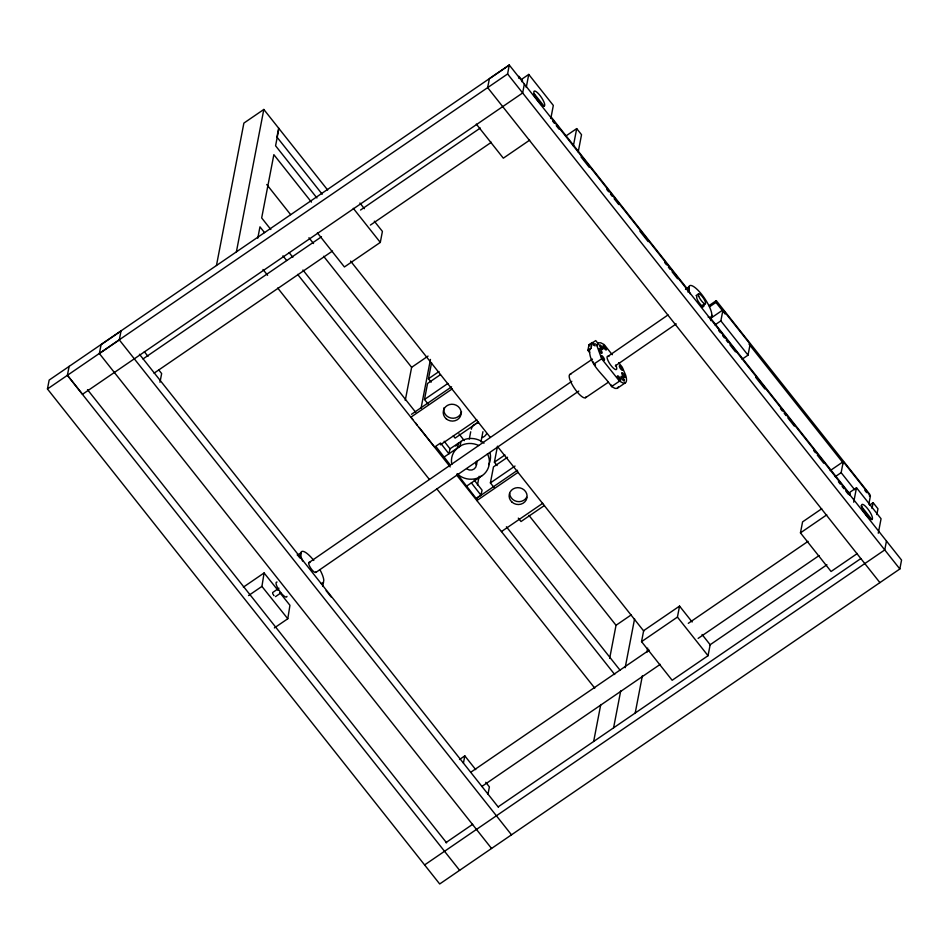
<?xml version="1.0" encoding="UTF-8"?>
<svg xmlns="http://www.w3.org/2000/svg" width="949" height="949" viewBox="0 0 949 949"><rect width="100%" height="100%" fill="white"/><g stroke="black" fill="none" stroke-linecap="round" stroke-linejoin="round"><path stroke-width="1.42" d="M248.531 595.581L261.924 586.411L264.095 572.959L277.938 590.29M274.38 627.918L287.784 618.748L289.943 605.296L279.789 592.591M322.707 586.423L323.799 580.23A19.039 5.338 55.9 0 0 319.908 569.673M624.252 380.774L624.323 380.371A2.728 0.771 55.9 0 0 623.291 378.105L622.876 377.536A2.728 0.771 55.9 0 0 621.144 376.314A2.728 0.771 55.9 0 0 621.69 378.426L622.069 379.019A2.728 0.771 55.9 0 0 624.217 380.822L624.323 380.288M687.966 292.078L688.95 286.906M689.033 290.335L688.998 286.871L685.486 289.255M710.754 320.62L711.762 315.507M47.45 388.971L49.158 380.075L509.269 65.03L901.55 560.064L899.842 568.973L439.695 883.97L47.45 388.971L507.596 73.975L509.269 65.03M69.147 366.338L67.379 375.329L459.624 870.328M99.372 353.55L101.092 344.641L121.021 330.999L119.313 339.896L99.372 353.55L491.558 848.465M159.978 382.245L161.65 373.562L158.922 370.122M216.467 265.471L243.881 123.097L263.822 109.455L327.666 190.025M236.396 251.829L263.822 109.455M278.65 128.174L276.942 137.071L322.221 194.225M257.784 238.199L259.967 226.847L264.557 232.635M278.911 128.495L275.578 145.778L316.93 197.973M317.405 232.885L344.416 266.966L380.3 242.41L382.411 231.414L374.309 221.188M405.259 400.407L411.629 367.334L428.046 356.089M421.036 408.319L430.455 359.434M428.082 404.025L424.488 399.482L427.572 383.467L440.466 374.63M431.178 382.174L428.474 378.758L431.558 362.743M518.557 78.079L518.901 76.3L522.579 80.938M521.82 81.685L522.377 78.791L528.747 74.425L553.326 105.434L550.823 118.459M524.358 84.07L522.65 92.966L82.516 394.274L67.426 375.235M526.244 87.438L528.747 74.425M477.477 484.903L479.138 476.279M494.002 487.454L490.396 482.911L493.48 466.884L507.549 457.252M497.086 465.591L494.393 462.187L497.478 446.172M573.362 145.968L576.707 128.601L581.535 134.699L578.19 152.054M463.42 763.103L464.82 755.867L475.734 769.651M488 794.111L489.387 786.875L485.746 782.284M593.659 741.477L600.764 704.549M609.661 658.357L616.031 625.284L631.275 614.857M613.588 727.836L620.705 690.908M625.166 667.716L634.584 618.831M702.058 634.501L710.16 644.727L708.037 655.712L672.153 680.279L641.548 641.654L643.659 630.658L679.543 606.103L692.153 621.998M635.118 713.458L642.39 675.688M646.862 652.438L647.704 648.084M709.828 306.598L715.937 302.423L716.281 300.643L869.747 494.31L869.403 496.09M714.917 324.938L720.86 320.869L722.984 309.884L750.137 344.155L748.026 355.14L742.071 359.22M641.548 641.654L677.432 617.087L679.543 606.103M857.386 553.481L831.075 571.488L800.458 532.864L802.581 521.867L821.715 508.771M835.191 476.73L841.146 472.661L843.258 461.665L870.411 495.936L868.833 504.18M849.557 494.998L850.114 492.104L856.496 487.739L881.063 518.747L878.276 533.219M853.709 502.199L856.496 487.739M872.024 508.474L873.139 502.685L877.967 508.783L876.852 514.572M886.461 541.025L884.753 549.922L424.606 864.93M469.281 439.067L470.704 431.795M476.41 465.129L477.264 460.763M480.953 441.866L482.934 431.688M589.602 352.518L587.894 350.383L589.021 344.689L592.2 342.53L594.893 345.899M587.894 350.383L591.085 348.224L592.2 342.53M484.014 443.183A19.039 17.817 12.6 0 0 463.088 440.099L450.028 448.794L448.913 453.8L440.538 443.029L435.733 446.279L450.253 464.998M457.477 448.011L458.592 442.993L455.722 446.03M461.024 441.344L459.909 446.362L444.108 457.05M457.24 474.049L476.149 498.439L480.953 495.188L482.068 490.17L474.227 480.099M711.857 315.175L711.323 316.883A19.039 5.338 55.9 0 1 708.144 317.049M591.085 348.224L589.566 349.647C588.914 365.045 604.181 374.808 611.559 386.551L615.094 388.414L617.158 388.378L618.321 386.955M323.479 582.401L322.613 583.315A19.039 5.338 55.9 0 1 320.928 583.255M308.769 562.733L571.82 381.296M608.345 356.1L668.025 314.938M696.032 295.625L698.464 293.941M272.612 592.567L278.935 588.202M275.53 596.624L280.809 592.983M315.744 572.508L578.783 391.071M615.32 365.875L676.21 323.882M701.786 306.242L705.439 303.716M509.305 65.066L489.376 78.72L487.656 87.616L879.901 582.615M143.014 358.947L321.45 236.799M360.549 210.026L480.324 128.032M154.07 373.171L332.506 251.022M370.383 225.091L491.38 142.255M529.637 140.167L503.326 158.175L476.315 124.094M565.877 136.015L576.707 128.601M428.474 378.758L439.019 371.534M424.488 399.482L447.928 383.432M411.498 414.286L451.605 386.824M452.282 388.841L410.953 417.133L412.779 419.422M440.395 444.82L476.849 419.849M478.545 422.056L455.093 438.106L453.29 435.84M243.383 587.134L264.095 572.959M708.95 305.661L716.281 300.643M494.393 462.187L504.939 454.962M709.899 318.84L722.984 309.884M490.396 482.911L515.022 466.054M517.525 470.253L477.418 497.703L476.873 500.55L518.19 472.27M501.452 531.57L542.769 503.278M544.453 505.485L521.013 521.535L518.308 518.13M830.173 470.621L843.258 461.665M459.506 759.508L464.82 755.867M800.458 532.864L826.769 514.844M470.763 772.261L649.187 650.112M688.298 623.339L808.062 541.345M869.533 505.165L873.139 502.685M481.819 786.484L660.243 664.336M698.132 638.404L819.117 555.568M709.579 645.13L826.923 564.785M445.852 842.665L472.697 824.29M498.332 806.733L860.826 558.581M589.614 344.736L595.735 340.584L598.487 344.012M686.424 289.611L688.772 288.022M297.417 555.224L300.88 552.876L299.908 557.965L297.274 554.667M569.768 374.499L592.461 359.113M593.683 364.191L601.642 358.793L597.348 346.931L597.526 344.25L598.689 342.838L600.753 342.791L604.145 344.558L612.295 354.736M585.592 397.678L608.285 382.281M611.559 386.551L619.519 381.142L623.054 383.016L625.118 382.969A24.057 6.738 55.9 0 0 625.652 375.104L622.247 367.192L618.629 362.66M466.576 486.125L482.211 475.544M617.158 388.378L625.118 382.969M457.276 473.705L459.933 475.971A19.039 17.817 12.6 0 0 478.889 477.572L483.005 475.058A19.039 17.817 12.6 0 0 487.418 453.836M718.666 330.513L720.421 332.719M601.642 358.793L619.519 381.142M589.021 344.689L590.064 345.994M326.1 590.658L331.177 597.004M261.924 586.411L287.784 618.748M715.937 302.423L725.131 314.012M749.022 344.167L843.673 463.622M864.812 490.301L866.651 492.614M720.86 320.869L748.026 355.14M841.146 472.661L854.717 489.791M861.04 505.888L871.953 519.672M534.204 93.726L544.216 106.359M533.599 94.864L541.879 105.303M551.072 116.905L687.112 288.579M710.089 317.583L849.806 493.895M861.751 508.984L869.106 518.261M552.567 120.998L554.406 123.323M556.244 125.648L558.997 129.123M581.061 156.965L589.329 167.404M606.802 189.444L608.641 191.757M610.48 194.082L612.319 196.396M614.157 198.721L618.748 204.521M639.887 231.2L648.167 241.639M664.703 262.517L666.542 264.842M668.381 267.155L670.219 269.48M672.058 271.805L677.574 278.757M722.616 335.602L724.455 337.915M726.293 340.24L728.132 342.565M729.971 344.878L735.487 351.842M755.712 377.358L764.894 388.96M780.529 408.675L782.367 411M784.206 413.325L786.045 415.638M787.884 417.963L794.313 426.077M813.613 450.443L815.452 452.756M817.291 455.081L823.732 463.195M838.43 481.76L840.268 484.073M842.107 486.398L843.946 488.723M845.784 491.036L848.548 494.524M507.561 73.927L899.842 568.973M359.908 203.015L364.404 208.685M353.289 208.317L380.3 242.41M677.432 617.087L708.037 655.712M311.45 202.113L273.858 154.675L261.675 217.938L270.845 229.516M350.584 261.082L490.301 437.406M497.656 446.682L643.802 631.121M266.764 184.521L290.608 214.604M308.935 237.748L313.526 243.525M323.609 256.254L411.629 367.334M528.913 515.343L616.031 625.284M289.184 252.648L292.85 257.286M302.933 270.014L415.709 412.317M506.398 526.778L620.112 670.279M415.508 422.874L417.323 425.176M419.15 427.465L434.618 446.991M282.944 255.839L286.622 260.477M297.642 274.391L450.206 466.92M456.647 475.034L614.715 674.525M263.003 269.48L267.606 275.281M277.713 288.033L429.351 479.411M436.706 488.688L594.786 688.167M144.355 351.747L147.997 356.338M139.432 354.238L498.474 807.338M119.313 339.896L511.499 834.823M87.51 389.671L446.611 842.842M458.984 433.835L464.286 440.656M444.168 441.249L450.028 448.794M471.38 482.875L480.953 495.188M451.819 464.405A19.039 17.817 12.6 0 1 454.595 451.06L457.857 447.608L461.973 445.105A19.039 17.817 12.6 0 1 478.759 445.52M490.159 453.266A19.039 17.817 12.6 0 1 488.605 464.63M476.339 462.448A6.014 5.623 12.6 0 1 475.876 463.847M475.9 462.222A6.014 5.658 11 0 1 466.955 468.996M486.588 433.669A8.019 7.497 12.6 0 1 482.211 437.572M471.333 429.209A8.019 7.497 12.6 0 1 474.453 424.345M476.279 423.432A8.019 7.497 12.6 0 1 478.296 423.005M526.659 497.3A9.015 8.411 10.9 0 1 516.754 501.428A9.015 8.411 10.9 0 1 509.672 493.421M461.546 411.83A9.015 8.411 10.9 0 1 450.834 418.011A9.015 8.411 10.9 0 1 443.954 407.809M286.978 596.363A9.015 2.396 55.4 0 1 279.599 591.013A9.015 2.396 55.4 0 1 277.049 582.045M274.036 595.652A2.503 0.664 55.4 0 1 273.644 595.142M273.276 594.608A2.503 0.664 55.4 0 1 272.731 593.552M315.887 571.856A6.014 1.684 55.9 0 1 310.548 567.858A6.014 1.684 55.9 0 1 309.92 562.543M302.612 561.061A19.039 5.338 55.9 0 1 300.714 554.524L300.916 552.484A19.039 5.338 55.9 0 1 313.799 560.468M690.042 293.739A19.039 5.338 55.9 0 1 688.986 290.358L689.247 286.04A19.039 5.338 55.9 0 1 702.177 295.032A19.039 5.338 55.9 0 1 711.821 315.21M702.723 305.009A6.014 1.684 55.9 0 1 702.687 307.096M703.695 304.344A6.014 1.684 55.9 0 1 700.255 304.178A6.014 1.684 55.9 0 1 696.946 296.456M586.138 396.67A14.033 3.938 55.9 0 1 574.525 388.438A14.033 3.938 55.9 0 1 570.847 374.286M615.723 365.057A8.019 2.242 55.9 0 1 614.916 369.303A8.019 2.242 55.9 0 1 608.084 360.762A8.019 2.242 55.9 0 1 608.89 356.504M593.41 345.009A1.507 1.388 10.8 0 1 595.284 343.906A1.507 1.388 10.8 0 1 596.269 345.816M595.509 365.128A2.728 0.771 55.9 0 1 595.094 364.724M594.667 364.226A2.728 0.771 55.9 0 1 594.24 363.657M593.552 362.471A2.728 0.771 55.9 0 1 593.339 361.937M611.761 385.436A2.728 0.771 55.9 0 1 611.334 385.045M612.639 385.769A2.728 0.771 55.9 0 1 612.425 385.816M625 376.99L624.893 377.18A2.728 0.771 55.9 0 1 623.588 376.445L623.161 375.946A2.728 0.771 55.9 0 1 621.714 373.206A2.728 0.771 55.9 0 1 622.698 373.004L623.113 373.408A2.728 0.771 55.9 0 1 624.988 376.646L625 376.99M619.958 365.816L619.661 365.709A2.728 0.771 55.9 0 0 619.685 367.275A2.728 0.771 55.9 0 0 621.642 369.92L622.01 370.181A2.728 0.771 55.9 0 0 622.295 368.734A2.728 0.771 55.9 0 0 619.958 365.816M604.145 360.098L603.849 359.991A2.728 0.771 55.9 0 1 601.524 357.073A2.728 0.771 55.9 0 1 601.796 355.626L602.164 355.887A2.728 0.771 55.9 0 1 604.122 358.532A2.728 0.771 55.9 0 1 604.145 360.098M601.108 352.803L600.693 352.411A2.728 0.771 55.9 0 1 598.819 349.161A2.728 0.771 55.9 0 1 600.219 349.362L600.658 349.861A2.728 0.771 55.9 0 1 602.105 352.601A2.728 0.771 55.9 0 1 601.108 352.803M600.966 348.2L600.551 347.642A2.728 0.771 55.9 0 1 599.626 344.926A2.728 0.771 55.9 0 1 601.773 346.717L602.152 347.322A2.728 0.771 55.9 0 1 602.698 349.434A2.728 0.771 55.9 0 1 600.966 348.2M620.361 378.853L620.053 378.26A2.728 0.771 55.9 0 0 618.036 375.934A2.728 0.771 55.9 0 0 617.538 376.848L617.763 377.382A2.728 0.771 55.9 0 0 620.088 380.3A2.728 0.771 55.9 0 0 620.361 378.853M603.754 347.548L603.445 346.954A2.728 0.771 55.9 0 1 603.718 345.507A2.728 0.771 55.9 0 1 606.043 348.425L606.269 348.959A2.728 0.771 55.9 0 1 605.77 349.873A2.728 0.771 55.9 0 1 603.754 347.548M512.057 502.175A9.015 8.411 10.9 0 0 526.909 498.095A9.015 8.411 10.9 0 0 515.378 487.988A9.015 8.411 10.9 0 0 512.057 502.175M446.149 418.746A9.015 8.411 10.9 0 0 460.989 414.677A9.015 8.411 10.9 0 0 449.47 404.571A9.015 8.411 10.9 0 0 446.149 418.746M698.701 296.218A6.014 1.59 55.4 0 0 705.024 303.858A6.014 1.59 55.4 0 0 702.118 296.408A6.014 1.59 55.4 0 0 698.701 296.218M534.75 95.446A9.015 2.396 55.6 0 0 544.192 106.098A9.015 2.396 55.6 0 0 538.89 94.165A9.015 2.396 55.6 0 0 534.75 95.446M862.499 508.759A9.015 2.396 55.6 0 0 871.941 519.411A9.015 2.396 55.6 0 0 866.627 507.478A9.015 2.396 55.6 0 0 862.499 508.759"/></g></svg>
